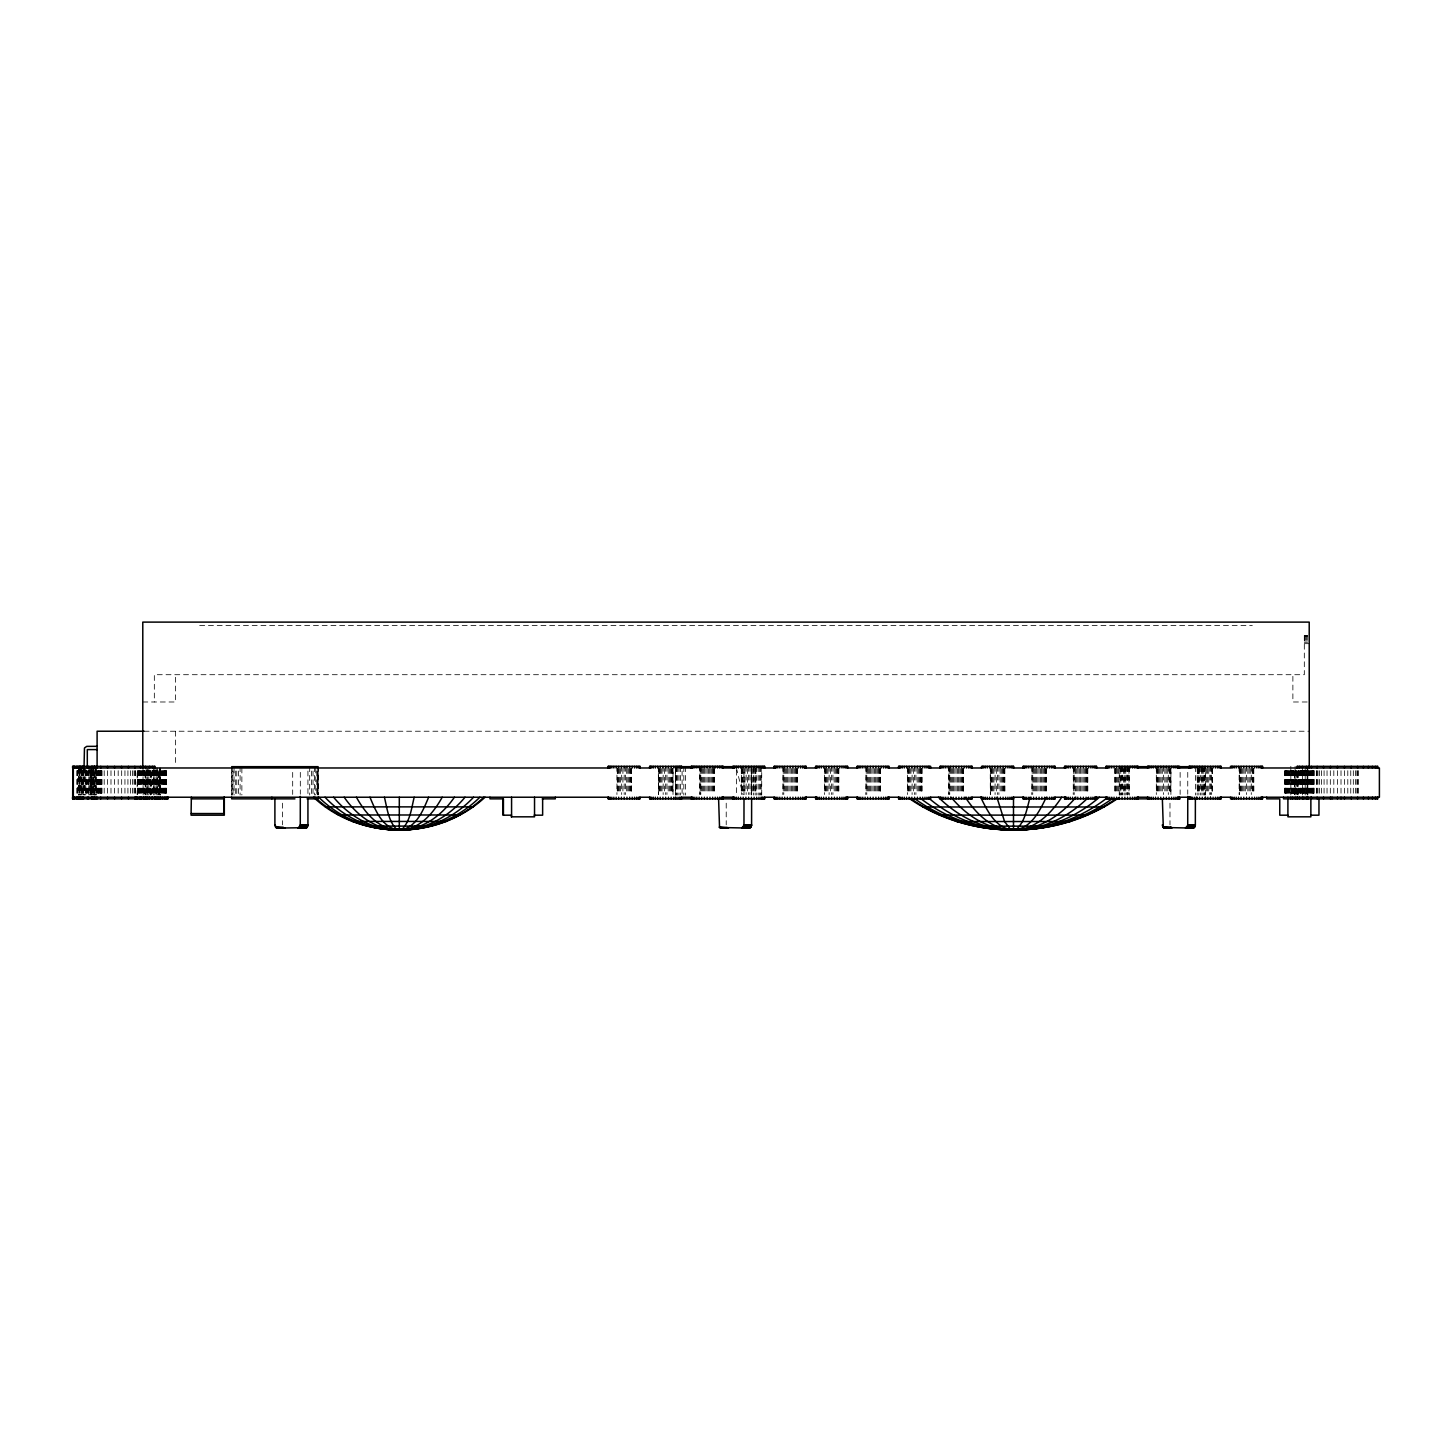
<?xml version="1.0" encoding="UTF-8"?>
<svg xmlns="http://www.w3.org/2000/svg" width="1452" height="1452" viewBox="0 0 1452 1452"><rect width="100%" height="100%" fill="white"/><g stroke="black" fill="none" stroke-linecap="round" stroke-linejoin="round"><path stroke-width="0.75" stroke-dasharray="5 3.75" d="M744.023 767.981L744.005 794.444L743.932 768.507M751.628 794.444L751.646 770.177M1303.842 770.758L1303.842 795.006L1303.932 766.347M231.667 794.97L231.703 772.482M675.398 794.97L675.543 766.674M1119.256 794.97L1119.274 766.674M318.133 767.981L317.988 794.97L318.133 767.981L317.988 794.97L317.988 771.03M761.719 794.97L761.719 766.674M1205.45 794.97L1205.432 766.674M199.686 625.376L1252.314 625.376M1304.313 635.631L1307.58 635.504M1304.313 635.994L1307.58 635.994M1304.313 636.593L1307.58 636.593M1304.313 637.41L1307.58 637.41M1304.313 638.426L1307.58 638.426M1304.313 639.588L1307.58 639.588M1304.313 640.877L1307.58 640.877M1304.313 642.256L1307.58 642.256M1304.313 643.672L1309.214 643.672M142.786 701.988L175.565 701.988L175.565 674.708M1307.181 701.988L1292.879 701.988L1292.879 674.708M144.111 731.227L1309.268 731.227M736.4 767.981L742.988 794.734M675.38 767.981L675.525 794.97M231.648 767.981L231.812 795.043M1358.164 770.685L1358.164 794.516M1357.856 770.685L1357.856 794.516M1356.912 770.685L1356.912 794.516M1355.388 770.685L1355.388 794.516M1353.318 770.685L1353.318 794.516M1350.759 770.685L1350.759 794.516M1347.801 770.685L1347.801 794.516M1344.516 770.685L1344.516 794.516M1341.013 770.685L1341.013 794.516M1337.419 770.685L1337.419 794.516M1333.825 770.685L1333.825 794.516M1330.322 770.685L1330.322 794.516M1327.037 770.685L1327.037 794.516M1324.079 770.685L1324.079 794.516M1321.52 770.685L1321.52 794.516M1319.451 770.685L1319.451 794.516M1317.926 770.685L1317.926 794.516M1316.982 770.685L1316.982 794.516M1316.674 770.685L1316.674 794.516M1314.223 770.685L1314.078 794.516M1313.733 770.685L1313.733 794.516M1313.497 770.685L1313.497 794.516M1313.225 770.685L1313.225 794.516M1312.898 770.685L1312.898 794.516M1312.517 770.685L1312.517 794.516M1312.118 770.685L1312.118 794.516M1311.664 770.685L1311.664 794.516M1311.156 770.685L1311.156 794.516M1310.63 770.685L1310.63 794.516M1310.067 770.685L1310.067 794.516M1309.468 770.685L1309.468 794.516M1308.833 770.685L1308.833 794.516M1308.288 770.685L1308.052 794.516M1307.816 766.347L1307.816 795.006M1307.472 770.685L1307.363 794.516M1307.163 766.347L1307.163 795.006M1306.746 770.685L1306.691 794.516M1305.874 770.685L1305.874 794.516M1305.185 766.347L1305.185 795.006M1304.912 770.685L1304.912 794.516M1304.313 635.504L1304.313 674.708L154.329 674.708L154.329 701.988M1304.459 770.685L1304.386 794.516M1303.66 770.685L1303.66 794.516M1303.261 770.685L1303.261 794.516M1302.843 770.685L1302.843 794.516M1302.535 766.347L1302.535 795.006M1302.027 770.685L1302.063 794.516M1301.446 770.685L1301.446 794.516M1301.192 770.685L1301.046 795.006M1300.811 770.685L1300.811 794.516M1300.357 770.685L1300.357 794.516M1300.157 770.685L1300.157 794.516M1299.522 770.685L1299.522 795.006M1298.887 770.685L1298.887 794.516M1298.687 770.685L1298.687 794.516M1298.233 770.685L1298.233 794.516M1297.997 795.006L1297.997 770.758L1297.852 794.516M1297.598 770.685L1297.598 794.516M1296.509 770.758L1296.509 795.006M1296.364 770.685L1296.2 794.516M1295.783 770.685L1295.783 794.516M1295.384 770.685L1295.202 795.006M1295.111 766.347L1295.111 795.006M1294.131 770.685L1294.131 794.516M1293.805 770.685L1293.859 795.006M1293.641 770.685L1293.641 794.516M1293.169 770.685L1293.169 794.516M1293.042 770.685L1293.042 794.516M1292.77 770.758L1292.752 795.006M1292.353 770.685L1292.353 794.516M1291.99 770.685L1291.881 795.006M1291.681 770.685L1291.572 794.516M1291.409 770.685L1291.409 794.516M1290.991 770.685L1291.227 795.006M1290.828 766.347L1290.846 795.006M1290.211 770.685L1290.211 794.516M1289.576 770.685L1289.576 794.516M1288.977 770.685L1288.977 794.516M1288.414 770.685L1288.414 794.516M1287.888 770.685L1287.888 794.516M1287.379 770.685L1287.379 794.516M1286.926 770.685L1286.926 794.516M1286.526 770.685L1286.526 794.516M1286.145 770.685L1286.145 794.516M1285.819 770.685L1285.819 794.516M1285.546 770.685L1285.546 794.516M1285.31 770.685L1285.31 794.516M1284.966 770.685L1284.966 794.516M1284.82 770.685L1284.82 794.516M1253.784 768.507L1253.893 794.516M1253.457 768.507L1253.457 794.516M1252.913 768.507L1252.913 794.516M1252.168 768.507L1252.168 794.516M1251.279 766.347L1251.279 794.516M1250.226 768.507L1250.226 794.516M1249.065 768.507L1249.065 794.516M1247.831 768.507L1247.831 794.516M1246.542 766.347L1246.542 794.516M1245.272 768.507L1245.272 794.516M1244.037 768.507L1244.037 794.516M1242.876 768.507L1242.876 794.516M1241.823 768.507L1241.823 794.516M1240.916 768.507L1240.916 794.516M1240.171 768.507L1240.171 794.516M1239.645 768.507L1239.645 794.516M1239.3 766.347L1239.3 794.516M1239.191 766.347L1239.191 794.516M1212.402 768.507L1212.402 794.516M1212.293 768.507L1212.293 794.516M1211.966 768.507L1211.966 794.516M1211.422 766.347L1211.422 794.516M1210.678 766.347L1210.678 794.516M1209.788 766.347L1209.788 794.516M1208.736 768.507L1208.736 794.516M1207.574 768.507L1207.574 794.516M1206.34 768.507L1206.34 794.516M1205.051 766.347L1205.051 794.516M1204.978 766.674L1204.978 795.043M1204.234 766.674L1204.234 795.043M1203.781 768.507L1203.781 794.516M1203.2 766.674L1203.2 795.043M1202.546 768.507L1202.546 794.516M1201.947 766.674L1201.947 795.043M1201.385 768.507L1201.385 794.516M1200.495 766.674L1200.495 795.043M1199.425 768.507L1199.425 794.516M1198.88 766.674L1198.88 795.043M1198.68 768.507L1198.68 794.516M1198.154 768.507L1198.154 794.516M1197.809 768.507L1197.809 794.516M1197.7 768.507L1197.7 794.516M1197.156 766.674L1197.156 795.043M1195.377 766.674L1195.377 795.043M1187.754 772.355L1187.754 794.226M1180.131 772.391L1180.131 794.444M1170.475 768.507L1170.475 794.516M1169.985 803.174L1169.985 824.827M1169.931 768.507L1169.931 794.516M1169.187 768.507L1169.187 794.516M1168.297 766.347L1168.297 794.516M1167.245 768.507L1167.245 794.516M1166.083 768.507L1166.083 794.516M1164.849 768.507L1164.849 794.516M1163.56 766.347L1163.56 794.516M1162.29 768.507L1162.29 794.516M1161.055 768.507L1161.055 794.516M1159.894 768.507L1159.894 794.516M1158.841 768.507L1158.841 794.516M1157.934 768.507L1157.934 794.516M1157.19 768.507L1157.19 794.516M1156.663 768.507L1156.663 794.516M1156.318 766.347L1156.318 794.516M1129.329 766.674L1129.329 795.043M1128.984 768.507L1128.984 794.516M1128.44 766.347L1128.44 794.516M1127.696 766.347L1127.696 794.516M1127.551 766.674L1127.551 795.043M1126.806 766.347L1126.806 794.516M1125.826 766.674L1125.826 795.043M1125.754 768.507L1125.754 794.516M1124.592 768.507L1124.592 794.516M1124.211 766.674L1124.211 795.043M1123.358 768.507L1123.358 794.516M1122.759 766.674L1122.759 795.043M1122.069 766.347L1122.069 794.516M1121.507 766.674L1121.507 795.043M1120.799 768.507L1120.799 794.516M1120.49 766.674L1120.49 795.043M1119.728 766.674L1119.728 795.043M1118.403 768.507L1118.403 794.516M1117.35 768.507L1117.35 794.516M1116.443 768.507L1116.443 794.516M1115.699 768.507L1115.699 794.516M1115.172 768.507L1115.172 794.516M1114.719 768.507L1114.827 794.516M1087.82 768.507L1087.82 794.516M1087.494 768.507L1087.494 794.516M1086.949 768.507L1086.949 794.516M1086.205 768.507L1086.205 794.516M1085.316 768.507L1085.316 794.516M1084.263 768.507L1084.263 794.516M1083.101 768.507L1083.101 794.516M1081.867 768.507L1081.867 794.516M1080.578 768.507L1080.578 794.516M1079.308 768.507L1079.308 794.516M1078.074 768.507L1078.074 794.516M1076.912 768.507L1076.912 794.516M1075.859 768.507L1075.859 794.516M1074.952 768.507L1074.952 794.516M1074.208 766.347L1074.208 794.516M1073.681 768.507L1073.681 794.516M1073.337 766.347L1073.228 794.516M1046.329 768.507L1046.329 794.516M1046.003 768.507L1046.003 794.516M1045.458 768.507L1045.458 794.516M1044.714 768.507L1044.714 794.516M1043.825 768.507L1043.825 794.516M1042.772 768.507L1042.772 794.516M1041.61 768.507L1041.61 794.516M1040.376 768.507L1040.376 794.516M1039.087 768.507L1039.087 794.516M1037.817 768.507L1037.817 794.516M1036.583 768.507L1036.583 794.516M1035.421 768.507L1035.421 794.516M1034.369 768.507L1034.369 794.516M1033.461 768.507L1033.461 794.516M1032.717 766.347L1032.717 794.516M1032.191 768.507L1032.191 794.516M1031.846 766.347L1031.737 794.516M1004.838 768.507L1004.947 794.516M1004.512 768.507L1004.512 794.516M1003.967 768.507L1003.967 794.516M1003.223 768.507L1003.223 794.516M1002.334 768.507L1002.334 794.516M1001.281 768.507L1001.281 794.516M1000.119 768.507L1000.119 794.516M998.885 766.347L998.885 794.516M997.597 766.347L997.597 794.516M996.326 768.507L996.326 794.516M995.092 766.347L995.092 794.516M993.93 768.507L993.93 794.516M992.878 768.507L992.878 794.516M991.97 768.507L991.97 794.516M991.226 768.507L991.226 794.516M990.7 768.507L990.7 794.516M990.355 766.347L990.355 794.516L990.246 768.507M963.456 768.507L963.456 794.516M963.348 768.507L963.348 794.516M963.021 768.507L963.021 794.516M962.476 768.507L962.476 794.516M961.732 768.507L961.732 794.516M960.843 768.507L960.843 794.516M959.79 768.507L959.79 794.516M958.629 768.507L958.629 794.516M957.394 768.507L957.394 794.516M956.106 768.507L956.106 794.516M954.835 768.507L954.835 794.516M953.601 768.507L953.601 794.516M952.439 768.507L952.439 794.516M951.387 768.507L951.387 794.516M950.479 768.507L950.479 794.516M949.735 766.347L949.735 794.516M949.209 768.507L949.209 794.516M948.864 766.347L948.864 794.516L948.755 768.507M921.966 768.507L921.966 794.516M921.857 768.507L921.857 794.516M921.53 768.507L921.53 794.516M920.985 768.507L920.985 794.516M920.241 768.507L920.241 794.516M919.352 768.507L919.352 794.516M918.299 768.507L918.299 794.516M917.138 768.507L917.138 794.516M915.903 766.347L915.903 794.516M914.615 766.347L914.615 794.516M913.344 768.507L913.344 794.516M912.11 766.347L912.11 794.516M910.948 768.507L910.948 794.516M909.896 768.507L909.896 794.516M908.988 768.507L908.988 794.516M908.244 768.507L908.244 794.516M907.718 768.507L907.718 794.516M907.373 766.347L907.373 794.516M880.475 768.507L880.475 794.516M880.366 768.507L880.366 794.516M880.039 768.507L880.039 794.516M879.495 768.507L879.495 794.516M878.75 768.507L878.75 794.516M877.861 768.507L877.861 794.516M876.808 768.507L876.808 794.516M875.647 768.507L875.647 794.516M874.413 768.507L874.413 794.516M873.124 768.507L873.124 794.516M871.853 768.507L871.853 794.516M870.619 768.507L870.619 794.516M869.458 768.507L869.458 794.516M868.405 768.507L868.405 794.516M867.497 768.507L867.497 794.516M866.753 766.347L866.753 794.516M866.227 768.507L866.227 794.516M865.882 766.347L865.773 794.516M838.875 768.507L838.875 794.516M838.548 768.507L838.548 794.516M838.004 768.507L838.004 794.516M837.26 768.507L837.26 794.516M836.37 768.507L836.37 794.516M835.317 768.507L835.317 794.516M834.156 768.507L834.156 794.516M832.922 766.347L832.922 794.516M831.633 766.347L831.633 794.516M830.362 768.507L830.362 794.516M829.128 766.347L829.128 794.516M827.967 768.507L827.967 794.516M826.914 768.507L826.914 794.516M826.007 768.507L826.007 794.516M825.262 768.507L825.262 794.516M824.736 768.507L824.736 794.516M824.391 766.347L824.391 794.516M797.384 768.507L797.493 794.516M797.057 768.507L797.057 794.516M796.513 768.507L796.513 794.516M795.769 768.507L795.769 794.516M794.879 768.507L794.879 794.516M793.827 768.507L793.827 794.516M792.665 768.507L792.665 794.516M791.431 768.507L791.431 794.516M790.142 768.507L790.142 794.516M788.872 768.507L788.872 794.516M787.637 768.507L787.637 794.516M786.476 768.507L786.476 794.516M785.423 768.507L785.423 794.516M784.516 768.507L784.516 794.516M783.771 766.347L783.771 794.516M783.245 768.507L783.245 794.516M782.9 766.347L782.791 794.516M761.247 766.674L761.247 795.043M760.503 766.674L760.503 795.043M759.487 766.674L759.487 795.043M758.216 766.674L758.216 795.043M756.764 766.674L756.764 795.043M755.893 768.507L755.893 794.516M755.566 768.507L755.566 794.516M755.149 766.674L755.149 795.043M754.278 768.507L754.278 794.516M753.425 766.674L753.425 795.043M753.388 768.507L753.388 794.516M752.336 768.507L752.336 794.516M751.664 766.674L751.664 795.043M751.174 768.507L751.174 794.516M749.94 766.347L749.94 794.516M748.651 766.347L748.651 794.516M747.381 768.507L747.381 794.516M746.147 766.347L746.147 794.516M744.985 768.507L744.985 794.516M743.025 768.507L743.025 794.516M742.281 768.507L742.281 794.516M741.754 768.507L741.754 794.516M741.409 766.347L741.409 794.516M741.3 768.507L741.3 794.516M736.4 770.177L736.4 794.444M726.218 803.174L726.218 824.827M714.402 768.507L714.402 794.516M714.075 768.507L714.075 794.516M713.531 768.507L713.531 794.516M712.787 768.507L712.787 794.516M711.897 768.507L711.897 794.516M710.845 768.507L710.845 794.516M709.683 768.507L709.683 794.516M708.449 768.507L708.449 794.516M707.16 768.507L707.16 794.516M705.89 768.507L705.89 794.516M704.656 768.507L704.656 794.516M703.494 768.507L703.494 794.516M702.441 768.507L702.441 794.516M701.534 768.507L701.534 794.516M700.79 766.347L700.79 794.516M700.263 768.507L700.263 794.516M699.918 766.347L699.918 794.516L699.81 768.507M685.598 766.674L685.598 795.043M683.819 766.674L683.819 795.043M682.095 771.03L682.095 795.043M680.498 766.674L680.498 795.043M679.028 766.674L679.028 795.043M677.775 766.674L677.775 795.043M676.759 766.674L676.759 795.043M675.997 766.674L675.997 795.043M672.585 768.507L672.585 794.516M672.04 768.507L672.04 794.516M671.296 768.507L671.296 794.516M670.407 768.507L670.407 794.516M669.354 768.507L669.354 794.516M668.192 768.507L668.192 794.516M666.958 766.347L666.958 794.516M665.669 766.347L665.669 794.516M664.399 768.507L664.399 794.516M663.165 766.347L663.165 794.516M662.003 768.507L662.003 794.516M660.95 768.507L660.95 794.516M660.043 768.507L660.043 794.516M659.299 768.507L659.299 794.516M658.772 768.507L658.772 794.516M658.428 766.347L658.428 794.516L658.319 768.507M631.529 768.507L631.529 794.516M631.42 768.507L631.42 794.516M631.094 768.507L631.094 794.516M630.549 768.507L630.549 794.516M629.805 768.507L629.805 794.516M628.916 768.507L628.916 794.516M627.863 768.507L627.863 794.516M626.701 768.507L626.701 794.516M625.467 766.347L625.467 794.516M624.178 766.347L624.178 794.516M622.908 768.507L622.908 794.516M621.674 766.347L621.674 794.516M620.512 768.507L620.512 794.516M619.46 768.507L619.46 794.516M618.552 768.507L618.552 794.516M617.808 768.507L617.808 794.516M617.282 768.507L617.282 794.516M616.937 766.347L616.937 794.516M317.516 771.03L317.516 795.043M316.772 771.03L316.772 795.043M315.756 767.981L315.756 795.043M314.485 766.674L314.485 795.043M313.033 771.03L313.033 795.043M311.418 771.03L311.418 795.043M309.693 766.674L309.693 795.043M307.933 771.03L307.933 795.043M300.31 772.355L300.31 794.226M292.687 772.391L292.687 794.444M282.523 803.174L282.523 824.827M241.867 767.981L241.867 795.043M240.088 766.674L240.088 795.043M238.382 771.03L238.382 795.043M236.767 771.03L236.767 795.043M235.297 771.03L235.297 795.043M234.044 767.981L234.044 795.043M233.028 771.03L233.028 795.043M232.266 766.674L232.266 795.043M175.456 731.227L175.456 765.821M166.472 770.685L166.526 794.516M166.236 770.685L166.236 794.516M165.8 770.685L165.8 794.516M165.528 770.685L165.528 794.516M165.201 770.685L165.201 794.516M164.82 770.685L164.82 794.516M164.421 770.685L164.421 794.516M163.967 770.685L163.967 794.516M163.459 770.685L163.459 794.516M162.933 770.685L162.933 794.516M162.37 770.685L162.37 794.516M161.771 770.685L161.771 794.516M161.136 770.685L161.136 794.516M160.646 770.685L160.646 794.97M160.519 767.981L160.519 794.97M160.119 767.981L160.119 794.97M159.666 770.685L159.774 794.516M159.466 767.981L159.466 794.97M158.577 772.482L158.595 794.97M158.177 770.685L158.304 794.516M157.851 770.958L157.959 794.571M157.488 767.981L157.488 794.97M157.215 770.685L157.215 794.516L157.125 770.958M156.762 770.685L156.689 794.516M156.526 770.958L156.526 794.571M156.235 767.981L156.235 794.97M155.963 770.685L155.763 794.571M155.564 770.685L155.564 794.516M155.146 770.685L155.146 794.516M154.838 767.981L154.838 794.97M154.366 770.685L154.366 794.516M153.912 770.958L153.912 794.571L153.749 770.685M153.349 767.981L153.349 794.97M153.113 770.685L153.113 794.516M152.66 770.685L152.896 794.571M152.46 770.685L152.46 794.516M151.825 770.685L151.825 794.97M150.536 770.685L150.754 794.571M150.3 772.482L150.3 794.97M150.155 770.685L150.155 794.516M149.901 770.685L149.737 794.571M149.284 770.685L149.32 794.516M148.812 767.981L148.812 794.97M148.503 770.685L148.667 794.516M148.086 770.685L147.886 794.571M147.687 770.685L147.687 794.516M147.414 767.981L147.414 794.97M146.961 770.685L147.124 794.571M146.888 770.685L146.888 794.516M146.434 770.685L146.525 794.571M146.162 767.981L146.162 794.97M145.944 770.685L145.69 794.571M145.073 772.482L145.073 794.97M144.655 770.685L144.601 794.516M144.292 770.685L144.184 794.97M143.984 770.685L143.984 794.516M143.712 770.685L143.875 794.516M143.476 770.685L143.53 794.97M143.004 767.981L143.131 794.97M142.514 770.685L142.514 794.516M141.879 770.685L141.879 794.516M141.28 770.685L141.28 794.516M140.717 770.685L140.717 794.516M140.191 770.685L140.191 794.516M139.682 770.685L139.682 794.516M139.229 770.685L139.229 794.516M138.829 770.685L138.829 794.516M138.448 770.685L138.448 794.516M137.849 770.685L137.849 794.516M137.613 770.685L137.613 794.516M137.414 794.516L137.268 770.685L137.123 794.516M135.326 770.685L135.326 794.516M135.018 770.685L135.018 794.516M134.074 770.685L134.074 794.516M132.549 770.685L132.549 794.516M130.48 770.685L130.48 794.516M127.921 770.685L127.921 794.516M124.945 770.685L124.945 794.516M121.678 770.685L121.678 794.516M118.175 770.685L118.175 794.516M114.581 770.685L114.581 794.516M110.987 770.685L110.987 794.516M107.484 770.685L107.484 794.516M104.199 770.685L104.199 794.516M101.949 770.685L101.949 794.516M101.713 770.685L101.713 794.516M101.513 770.685L101.277 794.516M101.005 770.685L101.005 794.516M100.678 770.685L100.678 794.516M100.297 770.685L100.297 794.516M99.898 770.685L99.898 794.516M99.444 770.685L99.444 794.516M98.936 770.685L98.936 794.516M98.682 770.685L98.682 794.516M98.409 770.685L98.409 794.516M97.847 770.685L97.847 794.516M97.248 770.685L97.248 794.516M96.921 770.685L96.921 794.516M96.612 770.685L96.612 794.516M96.122 767.981L96.122 794.97M95.995 767.981L95.977 794.97M95.596 767.981L95.596 794.97M95.415 770.685L95.251 794.516M94.943 767.981L94.943 794.97M94.017 770.685L94.053 794.97M93.672 767.981L93.672 794.97M93.654 770.685L93.491 794.516M93.055 770.685L93.182 794.516M92.964 767.981L92.964 794.97M92.692 770.685L92.692 794.516M92.238 770.685L92.238 794.516M92.02 767.981L92.111 794.97M91.712 767.981L91.621 794.97M91.276 770.685L91.44 794.516M90.968 794.97L90.968 770.685L90.913 794.516M90.46 770.685L90.351 794.516M90.314 767.981L90.314 794.97M89.824 767.981L89.824 794.97M89.371 770.685L89.225 794.516M88.826 767.981L88.826 794.97M88.59 770.685L88.572 794.97M88.354 770.685L88.354 794.516M88.136 770.685L87.937 794.516M87.302 770.685L87.302 794.97M86.666 770.685L86.666 794.516M86.249 770.685L86.249 794.516M86.067 770.685L86.031 794.97M85.777 767.981L85.777 794.97M85.378 770.685L85.378 794.516M84.779 767.981L84.779 794.97M84.289 767.981L84.289 794.97M83.98 770.685L83.69 794.516M83.635 767.981L83.635 794.97M83.163 770.685L83.327 794.516M82.891 767.981L82.891 794.97M82.582 770.685L82.582 794.97M82.365 770.685L82.365 794.516M81.911 770.685L81.911 794.516M81.639 767.981L81.748 794.97M81.421 770.685L81.548 794.516M81.112 770.685L81.112 794.516M80.931 767.981L80.931 794.97M80.386 767.981L80.55 794.97M80.06 767.981L80.06 794.97M79.769 770.685L79.951 794.97M79.66 767.981L79.66 794.97M79.352 770.685L79.188 794.516M79.007 767.981L79.007 794.97M78.608 767.981L78.626 794.97M78.481 767.981L78.481 794.97M77.991 770.685L77.991 794.516M77.682 770.685L77.682 794.516L77.355 770.685M76.756 770.685L76.756 794.516M1306.31 770.758L1306.292 795.006L1306.274 770.758M1297.017 794.516L1297.017 770.685L1296.981 794.516M1294.658 794.516L1294.658 770.685L1294.585 794.516M1170.911 794.516L1170.911 768.507L1170.802 794.516M673.02 794.516L673.02 768.507L672.911 794.516M159.048 794.516L159.048 770.685L158.994 794.516M151.189 794.516L151.189 770.685L150.99 794.516M145.472 794.516L145.472 770.685L145.345 794.516M94.652 794.97L94.652 770.685L94.543 794.97"/><path stroke-width="1.5" d="M80.513 798.854L80.532 797.221M82.982 798.854L82.982 797.221M91.621 767.981L91.621 766.347M94.071 767.981L94.09 766.347M145.037 798.854L145.055 797.221M147.505 798.854L147.505 797.221M1292.734 798.854L1292.752 797.221M1295.202 798.854L1295.202 797.221M78.626 798.854L78.626 797.221M81.748 798.854L81.748 797.221M82.492 798.854L82.492 797.221M92.111 767.981L92.111 766.347M92.855 767.981L92.855 766.347M95.977 767.981L95.977 766.347M143.149 798.854L143.149 797.221M1290.846 798.854L1290.846 797.221M297.987 828.094L300.274 825.389L300.31 796.404M274.9 798.854L274.9 825.117L277.205 828.094L306.771 827.658L307.933 824.827L307.933 798.854M741.682 828.094L743.968 825.389L744.005 798.854M718.595 798.854L719.539 827.477L749.305 828.094L751.591 825.389L751.628 798.854M1185.449 828.094L1187.718 825.389L1187.754 796.404M1162.362 798.854L1163.306 827.477L1193.072 828.094L1195.341 825.389L1195.377 798.854M414.183 797.221C411.515 808.038 410.353 820.489 402.385 828.947L399.736 829.891M1030.103 797.221C1027 808.111 1025.384 820.797 1016.817 828.947L1013.95 829.891M428.63 797.221C423.167 810.27 416.252 827.967 400.171 829.891M1046.311 797.221C1039.777 810.724 1031.247 828.312 1014.385 829.891M442.188 797.221C433.603 812.902 419.864 829.31 400.57 829.891M1061.702 797.221C1051.139 813.392 1035.367 829.455 1014.803 829.891M454.422 797.221C442.261 814.862 423.185 829.709 400.933 829.891M465.003 797.221C449.394 816.187 426.235 829.818 401.242 829.891M1075.914 797.221C1060.868 815.244 1039.378 829.764 1015.184 829.891M473.57 797.221C455.057 817.04 428.812 829.818 401.496 829.891C430.645 829.836 459.159 817.603 479.886 797.221M483.752 797.221C438.232 841.125 359.243 840.49 313.541 797.221M401.823 829.891C432.406 829.782 462.571 817.93 485.059 797.221M1099.4 797.221C1076.331 817.222 1046.547 829.8 1015.819 829.891M1106.37 798.437C1080.687 818.329 1048.58 829.727 1016.055 829.891M1112.631 798.437C1084.771 818.619 1050.613 829.709 1016.218 829.891M1116.661 798.31C1056.221 840.817 969.609 840.272 909.043 798.31M1016.364 829.891C1052.373 829.691 1088.256 818.746 1117.949 798.31M1015.529 829.891C1043.171 829.818 1069.253 816.46 1088.583 797.221L1088.619 798.854M144.111 731.227L97.102 731.227L97.102 767.981M97.102 746.328L86.739 746.382L84.47 747.962L84.034 767.509M97.102 749.595L87.302 749.595L87.302 767.981M691.098 766.347L723.223 766.347L723.223 767.981M1119.183 766.674L1205.523 766.674L1205.523 767.981M609.858 767.981L72.6 767.981L72.6 766.347L155.019 766.347L155.019 767.981M692.205 767.981L681.732 767.981L681.732 766.347L649.607 766.347L649.607 767.981M734.04 767.981L722.261 767.981L722.261 766.347M764.061 767.981L775.368 767.981M804.771 767.981L816.55 767.981L816.55 766.347M899.768 767.981L888.225 767.981L888.225 766.347M929.189 767.981L940.497 767.981L940.297 766.347M1024.186 767.981L1012.697 767.981L1012.697 766.347M1064.897 767.981L1054.914 767.981L1054.914 766.347M1107.876 767.981L1095.679 767.981L1095.679 766.347M1177.772 767.981L1190.985 767.981M1261.879 767.981L1379.4 767.981L1379.4 797.221L1261.425 797.221M692.205 797.221L681.732 797.221L681.732 798.854M721.953 797.221L734.04 797.221M816.75 797.221L805.243 797.221L805.243 798.854M846.244 797.221L857.587 797.221M1065.75 797.221L1054.914 797.221L1054.914 798.854M1095.062 797.221L1108.094 797.221L1108.166 798.854M1177.772 797.221L1190.985 797.221M1230.479 797.221L1220.152 797.221L1220.152 798.854M609.096 798.854L609.096 797.221L72.6 797.221L72.6 798.854L167.996 798.854L167.996 797.221M191.355 798.854L224.025 798.854M294.938 798.854L231.648 798.854L231.648 797.221M307.044 798.854L318.133 798.854L318.133 797.221M542.231 798.854L555.299 798.854L555.299 797.221M889.187 798.854L857.061 798.854L857.061 797.221M930.678 798.854L898.552 798.854L898.552 797.221M1180.131 798.854L1106.007 798.854L1106.007 797.221M325.339 806.876L473.261 806.876M922.837 806.985L1104.155 806.985M191.355 813.556L224.025 813.556L224.025 797.221M338.243 814.989L460.357 814.989M511.576 815.189L503.027 815.189L503.027 798.854M534.136 815.189L542.631 815.189L542.631 798.854M939.281 815.116L1087.711 815.116M1287.906 815.189L1279.756 815.189L1279.756 798.854L1266.688 798.854L1266.688 797.221M1310.866 815.189L1318.961 815.189L1318.961 798.854M511.177 816.823L534.536 816.823L534.536 797.221M352.056 821.433L446.544 821.433M956.451 821.523L1070.541 821.523M300.31 824.827L307.933 824.827M744.005 824.827L751.628 824.827M1187.754 824.827L1195.377 824.827M300.274 825.389L307.897 825.389M743.968 825.389L751.591 825.389M1187.718 825.389L1195.341 825.389M300.165 825.952L307.788 825.952M366.576 826.097L432.024 826.097M743.86 825.952L751.483 825.952M974.201 826.152L1052.791 826.152M1187.627 825.952L1195.25 825.952M300.001 826.46L307.624 826.46M743.696 826.46L751.319 826.46M1187.446 826.46L1195.069 826.46M299.765 826.932L307.388 826.932M719.266 827.132L728.523 828.094M743.46 826.932L751.083 826.932M1162.362 824.827C1161.364 828.783 1175.775 828.729 1170.512 826.932M1187.228 826.932L1194.851 826.932M275.717 827.331L284.828 828.094M299.475 827.331L307.098 827.331M743.17 827.331L750.793 827.331M1170.802 827.331L1162.889 826.932M1186.937 827.331L1194.56 827.331M276.043 827.658L283.666 827.658M299.148 827.658L306.771 827.658M719.539 827.477L727.47 827.731M742.843 827.658L750.466 827.658M1171.238 827.731L1163.306 827.477L1164.667 828.094M1186.611 827.658L1194.234 827.658M276.406 827.894L284.429 828.039M298.386 828.039L306.408 827.894M720.192 827.93L727.162 827.477M742.099 828.039L750.103 827.894M1163.869 827.894L1171.891 828.039M1185.848 828.039L1193.871 827.894M381.549 828.947L417.051 828.947M992.315 828.947L1034.677 828.947M1010.773 829.891C976.379 829.709 942.221 818.619 914.361 798.437M1010.937 829.891C978.412 829.727 946.305 818.329 920.622 798.437M1011.173 829.891C981.153 829.745 951.877 817.857 929.171 798.437M396.813 829.891C366.612 829.782 336.882 817.839 314.848 797.221M1011.463 829.891C983.821 829.818 957.739 816.46 938.409 797.221M397.358 829.891C372.365 829.818 349.206 816.187 333.597 797.221M1011.808 829.891C987.614 829.764 966.124 815.244 951.078 797.221M397.666 829.891C375.415 829.709 356.339 814.862 344.178 797.221M1012.189 829.891C991.625 829.455 975.853 813.392 965.29 797.221M398.029 829.891C378.736 829.31 364.996 812.902 356.412 797.221M992.587 828.947C963.184 825.68 934.634 815.225 910.331 798.31M1012.607 829.891C995.745 828.312 987.215 810.724 980.681 797.221M398.429 829.891C382.348 827.967 375.433 810.27 369.97 797.221M1013.042 829.891L1010.175 828.947L1004.566 821.523L996.889 797.221M398.864 829.891L396.214 828.947C388.247 820.489 387.085 808.038 384.417 797.221M318.714 797.221C339.405 817.567 367.828 829.8 396.922 829.891C369.661 829.764 343.507 816.986 325.03 797.221M283.34 827.331L275.426 826.932L274.9 824.827M1241.043 797.221L1241.061 798.854M92.855 797.221L92.855 798.854M92.111 797.221L92.111 798.854M82.492 766.347L82.492 767.981M81.748 766.347L81.748 767.981M1308.198 797.221L1308.198 798.854M1303.842 797.221L1303.842 798.854M160.5 797.221L160.5 798.854M158.595 797.221L158.613 798.854M156.144 797.221L156.144 798.854M95.977 797.221L95.977 798.854M94.071 797.221L94.09 798.854M91.621 797.221L91.621 798.854M82.982 766.347L82.982 767.981M80.513 766.347L80.532 767.981M78.626 766.347L78.626 767.981M1377.857 767.981L1377.857 766.347L1296.999 766.347L1296.999 767.981M1377.857 797.221L1377.857 798.854L1283.514 798.854L1283.514 797.221M1377.24 766.347L1377.24 767.981M1377.24 797.221L1377.24 798.854M1375.407 766.347L1375.407 767.981M1375.407 797.221L1375.407 798.854M1372.43 766.347L1372.43 767.981M1372.43 797.221L1372.43 798.854M1368.383 766.347L1368.383 767.981M1368.383 797.221L1368.383 798.854M1363.41 766.347L1363.41 767.981M1363.41 797.221L1363.41 798.854M1357.638 766.347L1357.638 767.981M1357.638 797.221L1357.638 798.854M1351.249 766.347L1351.249 767.981M1351.249 797.221L1351.249 798.854M1344.443 766.347L1344.443 767.981M1344.443 797.221L1344.443 798.854M1341.013 797.221L1341.013 798.854M1337.419 766.347L1337.419 767.981M1337.419 797.221L1337.419 798.854M1332.028 797.221L1332.028 798.854M1330.395 766.347L1330.395 767.981M1330.395 797.221L1330.395 798.854M1323.589 766.347L1323.589 767.981M1323.589 797.221L1323.589 798.854M1317.2 766.347L1317.2 767.981M1317.164 797.221L1317.2 798.854M1311.428 766.347L1311.428 767.981M1311.428 797.221L1311.428 798.854M1310.866 797.221L1310.866 816.823L1287.906 816.823L1287.906 797.221M1309.268 767.981L1309.214 622.109L142.786 622.109L142.786 767.981M1307.363 797.221L1307.363 798.854M1306.455 766.347L1306.455 767.981M1302.408 766.347L1302.408 767.981M1302.408 797.221L1302.408 798.854M1299.431 766.347L1299.431 767.981M1297.598 766.347L1297.598 767.981M1297.598 797.221L1297.598 798.854M1296.999 797.221L1296.999 798.854M1262.605 767.981L1262.605 766.347L1230.479 766.347L1230.479 767.981L1220.152 767.981L1220.152 766.347M1262.605 797.221L1262.605 798.854L1230.479 798.854L1230.733 797.221M1262.369 766.347L1262.369 767.981M1262.369 797.221L1262.369 798.854M1261.643 766.347L1261.643 767.981M1261.643 797.221L1261.643 798.854M1260.445 766.347L1260.445 767.981M1260.445 797.221L1260.445 798.854M1258.848 766.347L1258.848 767.981M1258.848 797.221L1258.848 798.854M1256.869 766.347L1256.869 767.981M1256.869 797.221L1256.869 798.854M1254.582 766.347L1254.582 767.981M1254.582 797.221L1254.582 798.854M1252.041 766.347L1252.041 767.981M1252.041 797.221L1252.041 798.854M1249.337 766.347L1249.337 767.981M1249.337 797.221L1249.337 798.854M1246.542 766.347L1246.542 767.981M1246.542 797.221L1246.542 798.854M1243.765 766.347L1243.765 767.981M1243.765 797.221L1243.765 798.854M1241.061 766.347L1241.061 767.981M1238.52 766.347L1238.52 767.981M1238.52 797.221L1238.52 798.854M1236.215 766.347L1236.215 767.981M1236.215 797.221L1236.215 798.854M1234.236 766.347L1234.236 767.981M1234.236 797.221L1234.236 798.854M1232.639 766.347L1232.639 767.981M1232.639 797.221L1232.639 798.854M1231.459 766.347L1231.459 767.981M1231.459 797.221L1231.459 798.854M1221.114 767.981L1221.114 766.347L1188.988 766.347L1188.988 767.981M1221.114 797.221L1221.114 798.854L1188.988 798.854L1188.988 797.221M1220.878 766.347L1220.878 767.981M1220.878 797.221L1220.878 798.854M1218.954 766.347L1218.954 767.981M1218.954 797.221L1218.954 798.854M1217.357 766.347L1217.357 767.981M1217.357 797.221L1217.357 798.854M1215.378 766.347L1215.378 767.981M1215.397 797.221L1215.378 798.854M1213.092 766.347L1213.092 767.981M1213.092 797.221L1213.092 798.854M1210.551 766.347L1210.551 767.981M1207.846 766.347L1207.846 767.981M1207.846 797.221L1207.846 798.854M1205.596 797.221L1205.596 798.854M1205.051 766.347L1205.051 767.981M1205.051 797.221L1205.051 798.854M1202.274 766.347L1202.274 767.981M1202.274 797.221L1202.274 798.854M1199.57 766.347L1199.57 767.981M1199.57 797.221L1199.57 798.854M1197.029 766.347L1197.029 767.981M1197.029 797.221L1197.029 798.854M1196.611 797.221L1196.611 798.854M1194.724 766.347L1194.724 767.981M1194.724 797.221L1194.724 798.854M1192.745 766.347L1192.745 767.981M1192.745 797.221L1192.745 798.854M1191.148 766.347L1191.148 767.981M1191.148 797.221L1191.148 798.854M1189.968 766.347L1189.968 767.981M1189.968 797.221L1189.968 798.854M1189.242 766.347L1189.242 767.981M1189.242 797.221L1189.242 798.854M1179.623 767.981L1179.623 766.347L1147.497 766.347L1147.497 767.981M1179.623 797.221L1179.387 798.854M1178.661 766.347L1178.661 767.981M1178.661 797.221L1178.661 798.854M1177.463 766.347L1177.463 767.981M1177.463 797.221L1177.463 798.854M1175.866 766.347L1175.866 767.981M1175.866 797.221L1175.866 798.854M1173.888 766.347L1173.888 767.981M1173.888 797.221L1173.888 798.854M1171.601 766.347L1171.601 767.981M1171.601 797.221L1171.601 798.854M1169.06 766.347L1169.06 767.981M1169.06 797.221L1169.06 798.854M1166.355 766.347L1166.355 767.981M1166.355 797.221L1166.355 798.854M1163.56 766.347L1163.56 767.981M1163.56 797.221L1163.56 798.854M1160.783 766.347L1160.783 767.981M1160.783 797.221L1160.783 798.854M1158.079 766.347L1158.079 767.981M1158.079 797.221L1158.079 798.854M1155.538 766.347L1155.538 767.981M1155.538 797.221L1155.538 798.854M1153.233 766.347L1153.233 767.981M1153.233 797.221L1153.233 798.854M1151.254 766.347L1151.254 767.981M1151.254 797.221L1151.254 798.854M1149.657 766.347L1149.657 767.981M1149.657 797.221L1149.657 798.854M1148.478 766.347L1148.478 767.981M1148.478 798.854L1148.478 797.221L1137.188 797.221L1137.17 798.854M1147.752 766.347L1147.752 767.981L1137.896 767.981L1137.896 766.347M1147.752 797.221L1147.752 798.854M1147.497 797.221L1147.497 798.854M1138.132 767.981L1138.132 766.347L1106.007 766.347L1106.007 767.981M1138.132 797.221L1138.132 798.854M1137.896 797.221L1137.896 798.854M1137.17 766.347L1137.17 767.981M1135.972 766.347L1135.972 767.981M1135.972 797.221L1135.972 798.854M1134.375 766.347L1134.375 767.981M1134.375 797.221L1134.375 798.854M1132.397 766.347L1132.397 767.981M1132.397 797.221L1132.397 798.854M1130.11 766.347L1130.11 767.981M1130.11 797.221L1130.11 798.854M1127.569 766.347L1127.569 767.981M1127.569 797.221L1127.569 798.854M1124.864 766.347L1124.864 767.981M1124.864 797.221L1124.864 798.854M1122.069 766.347L1122.069 767.981M1122.069 797.221L1122.069 798.854M1119.292 766.347L1119.183 767.981M1116.588 766.347L1116.588 767.981M1116.588 797.221L1116.588 798.854M1114.047 766.347L1114.047 767.981M1114.047 797.221L1114.047 798.854M1111.742 766.347L1111.742 767.981M1111.742 797.221L1111.742 798.854M1109.764 766.347L1109.764 767.981M1109.764 797.221L1109.764 798.854M1108.166 766.347L1108.166 767.981M1106.987 766.347L1106.987 767.981M1106.987 797.221L1106.987 798.854M1106.261 766.347L1106.261 767.981M1106.261 797.221L1106.261 798.854M1096.641 767.981L1096.641 766.347L1064.516 766.347L1064.516 767.981M1096.641 797.221L1096.641 798.854L1064.516 798.854L1064.516 797.221M1096.405 766.347L1096.405 767.981M1096.405 797.221L1096.405 798.854M1095.679 797.221L1095.679 798.854M1094.481 766.347L1094.481 767.981M1094.481 797.221L1094.481 798.854M1092.884 766.347L1092.884 767.981M1092.884 797.221L1092.884 798.854M1090.906 766.347L1090.906 767.981M1090.906 797.221L1090.906 798.854M1088.619 766.347L1088.619 767.981M1086.078 766.347L1086.078 767.981M1086.078 797.221L1086.078 798.854M1083.373 766.347L1083.373 767.981M1083.373 797.221L1083.373 798.854M1080.578 766.347L1080.578 767.981M1080.578 797.221L1080.578 798.854M1077.801 766.347L1077.801 767.981M1077.801 797.221L1077.801 798.854M1075.097 766.347L1075.097 767.981M1075.097 797.221L1075.097 798.854M1072.556 766.347L1072.556 767.981M1072.556 797.221L1072.556 798.854M1070.251 766.347L1070.251 767.981M1070.251 797.221L1070.251 798.854M1068.273 766.347L1068.273 767.981M1068.273 797.221L1068.273 798.854M1066.676 766.347L1066.676 767.981M1066.676 797.221L1066.676 798.854M1065.496 766.347L1065.496 767.981M1065.496 797.221L1065.496 798.854M1064.77 766.347L1064.77 767.981M1064.77 797.221L1064.77 798.854M1055.15 767.981L1055.15 766.347L1023.025 766.347L1023.025 767.981M1055.15 797.221L1055.15 798.854L1023.025 798.854L1023.025 797.221M1054.188 766.347L1054.188 767.981M1054.188 797.221L1054.188 798.854M1052.99 766.347L1052.99 767.981M1052.99 797.221L1052.99 798.854M1051.393 766.347L1051.393 767.981M1051.393 797.221L1051.393 798.854M1049.415 766.347L1049.415 767.981M1049.415 797.221L1049.415 798.854M1047.128 766.347L1047.128 767.981M1047.128 797.221L1047.128 798.854M1044.587 766.347L1044.587 767.981M1044.587 797.221L1044.587 798.854M1041.883 766.347L1041.883 767.981M1041.883 797.221L1041.883 798.854M1039.087 766.347L1039.087 767.981M1039.087 797.221L1039.087 798.854M1036.311 766.347L1036.311 767.981M1036.311 797.221L1036.311 798.854M1033.606 766.347L1033.606 767.981M1033.606 797.221L1033.606 798.854M1031.065 766.347L1031.065 767.981M1031.065 797.221L1031.065 798.854M1028.76 766.347L1028.76 767.981M1028.76 797.221L1028.76 798.854M1026.782 766.347L1026.782 767.981M1026.782 797.221L1026.782 798.854M1025.185 766.347L1025.185 767.981M1025.185 797.221L1025.185 798.854M1024.005 766.347L1024.005 767.981M1024.005 798.854L1024.005 797.221L1012.697 797.221L1012.697 798.854M1023.279 766.347L1023.279 767.981M1023.279 797.221L1023.279 798.854M1013.659 767.981L1013.659 766.347L981.534 766.347L981.534 767.981M1013.659 797.221L1013.659 798.854L981.534 798.854L981.534 797.221M1013.423 766.347L1013.423 767.981M1013.496 797.221L1013.496 829.891M1011.499 766.347L1011.499 767.981M1011.499 797.221L1011.499 798.854M1009.902 766.347L1009.902 767.981M1009.902 797.221L1009.902 798.854M1007.924 766.347L1007.924 767.981M1007.924 797.221L1007.924 798.854M1005.637 766.347L1005.637 767.981M1005.637 797.221L1005.637 798.854M1003.096 766.347L1003.096 767.981M1003.096 797.221L1003.096 798.854M1000.392 766.347L1000.392 767.981M1000.392 797.221L1000.392 798.854M997.597 766.347L997.597 767.981M997.597 797.221L997.597 798.854M994.82 766.347L994.82 767.981M994.82 797.221L994.82 798.854M992.115 766.347L992.115 767.981M992.115 797.221L992.115 798.854M989.574 766.347L989.574 767.981M989.574 797.221L989.574 798.854M987.269 766.347L987.269 767.981M987.269 797.221L987.269 798.854M985.291 766.347L985.291 767.981M985.291 797.221L985.291 798.854M983.694 766.347L983.694 767.981M983.694 797.221L983.694 798.854M982.514 766.347L982.514 767.981L972.15 767.981L972.168 766.347L940.043 766.347L940.043 767.981M982.514 798.854L982.514 797.221L971.896 797.221L971.933 798.854M972.168 797.221L972.168 798.854L940.043 798.854L940.043 797.221L929.716 797.221L929.716 798.854M971.933 766.347L971.933 767.981M971.207 766.347L971.207 767.981M971.207 797.221L971.207 798.854M970.009 766.347L970.009 767.981M970.009 797.221L970.009 798.854M968.411 766.347L968.411 767.981M968.411 797.221L968.411 798.854M966.433 766.347L966.433 767.981M966.433 797.221L966.433 798.854M964.146 766.347L964.146 767.981M964.146 797.221L964.146 798.854M961.605 766.347L961.605 767.981M961.605 797.221L961.605 798.854M958.901 766.347L958.901 767.981M958.901 797.221L958.901 798.854M956.106 766.347L956.106 767.981M956.106 797.221L956.106 798.854M953.329 766.347L953.329 767.981M953.329 797.221L953.329 798.854M950.624 766.347L950.624 767.981M950.624 797.221L950.624 798.854M948.083 766.347L948.083 767.981M948.083 797.221L948.083 798.854M945.778 766.347L945.778 767.981M945.778 797.221L945.778 798.854M943.8 766.347L943.8 767.981M943.8 797.221L943.8 798.854M942.203 766.347L942.203 767.981M942.203 797.221L942.203 798.854M941.023 766.347L941.023 767.981M941.023 797.221L941.023 798.854M940.297 797.221L940.297 798.854M930.678 767.981L930.678 766.347L898.552 766.347L898.552 767.981M930.678 797.221L930.442 798.854M929.716 766.347L929.716 767.981M928.518 766.347L928.518 767.981M928.518 797.221L928.518 798.854M926.92 766.347L926.92 767.981M926.92 797.221L926.92 798.854M924.942 766.347L924.942 767.981M924.942 797.221L924.942 798.854M922.655 766.347L922.655 767.981M922.655 797.221L922.655 798.854M920.114 766.347L920.114 767.981M920.114 797.221L920.114 798.854M917.41 766.347L917.41 767.981M917.41 797.221L917.41 798.854M914.615 766.347L914.615 767.981M914.615 797.221L914.615 798.854M911.838 766.347L911.838 767.981M911.838 797.221L911.838 798.854M909.133 766.347L909.133 767.981M909.133 797.221L909.133 798.854M906.592 766.347L906.592 767.981M906.592 797.221L906.592 798.854M904.287 766.347L904.287 767.981M904.287 797.221L904.287 798.854M902.309 766.347L902.309 767.981M902.309 797.221L902.309 798.854M900.712 766.347L900.712 767.981M900.712 797.221L900.712 798.854M899.532 766.347L899.532 767.981M899.532 798.854L899.532 797.221L887.081 797.221L887.027 798.854M898.806 766.347L898.806 767.981M898.806 797.221L898.806 798.854M889.187 767.981L889.187 766.347L857.061 766.347L857.061 767.981M889.187 797.221L888.951 798.854M888.225 797.221L888.225 798.854M887.027 766.347L887.027 767.981M885.43 766.347L885.43 767.981M885.43 797.221L885.43 798.854M883.451 766.347L883.451 767.981M883.451 797.221L883.451 798.854M881.164 766.347L881.164 767.981M881.164 797.221L881.164 798.854M878.623 766.347L878.623 767.981M878.623 797.221L878.623 798.854M875.919 766.347L875.919 767.981M875.919 797.221L875.919 798.854M873.124 766.347L873.124 767.981M873.124 797.221L873.124 798.854M870.347 766.347L870.347 767.981M870.347 797.221L870.347 798.854M867.643 766.347L867.643 767.981M867.643 797.221L867.643 798.854M865.102 766.347L865.102 767.981M865.102 797.221L865.102 798.854M862.797 766.347L862.797 767.981M862.797 797.221L862.797 798.854M860.818 766.347L860.818 767.981M860.818 797.221L860.818 798.854M859.221 766.347L859.221 767.981M859.221 797.221L859.221 798.854M858.041 766.347L858.041 767.981M858.041 797.221L858.041 798.854M857.315 766.347L857.315 767.981L847.46 767.981L847.46 766.347M857.315 797.221L857.315 798.854M847.696 767.981L847.696 766.347L815.57 766.347L815.57 767.981M847.696 797.221L847.696 798.854L815.57 798.854L815.57 797.221M847.46 797.221L847.46 798.854M846.734 766.347L846.734 767.981M846.734 797.221L846.734 798.854M845.536 766.347L845.536 767.981M845.536 797.221L845.536 798.854M843.939 766.347L843.939 767.981M843.939 797.221L843.939 798.854M841.96 766.347L841.96 767.981M841.96 797.221L841.96 798.854M839.673 766.347L839.673 767.981M839.673 797.221L839.673 798.854M837.132 766.347L837.132 767.981M837.132 797.221L837.132 798.854M834.428 766.347L834.428 767.981M834.428 797.221L834.428 798.854M831.633 766.347L831.633 767.981M831.633 797.221L831.633 798.854M828.856 766.347L828.856 767.981M828.856 797.221L828.856 798.854M826.152 766.347L826.152 767.981M826.152 797.221L826.152 798.854M823.611 766.347L823.611 767.981M823.611 797.221L823.611 798.854M821.306 766.347L821.306 767.981M821.306 797.221L821.306 798.854M819.327 766.347L819.327 767.981M819.327 797.221L819.327 798.854M817.73 766.347L817.73 767.981M817.73 797.221L817.73 798.854M816.55 797.221L816.55 798.854M815.824 766.347L815.824 767.981M815.824 797.221L815.824 798.854M806.205 767.981L806.205 766.347L774.079 766.347L774.079 767.981M806.205 797.221L806.205 798.854L774.079 798.854L774.079 797.221M805.969 766.347L805.969 767.981M805.969 797.221L805.969 798.854M805.243 766.347L805.243 767.981M804.045 766.347L804.045 767.981M804.045 797.221L804.045 798.854M802.448 766.347L802.448 767.981M802.448 797.221L802.448 798.854M800.469 766.347L800.469 767.981M800.469 797.221L800.469 798.854M798.183 766.347L798.183 767.981M798.183 797.221L798.183 798.854M795.642 766.347L795.642 767.981M795.642 797.221L795.642 798.854M792.937 766.347L792.937 767.981M792.937 797.221L792.937 798.854M790.142 766.347L790.142 767.981M790.142 797.221L790.142 798.854M787.365 766.347L787.365 767.981M787.365 797.221L787.365 798.854M784.661 766.347L784.661 767.981M784.661 797.221L784.661 798.854M782.12 766.347L782.12 767.981M782.12 797.221L782.12 798.854M779.815 766.347L779.815 767.981M779.815 797.221L779.815 798.854M777.836 766.347L777.836 767.981M777.836 797.221L777.836 798.854M776.239 766.347L776.239 767.981M776.239 797.221L776.239 798.854M775.059 766.347L775.059 767.981M775.059 797.221L775.059 798.854M774.333 766.347L774.333 767.981M774.333 798.854L774.333 797.221L764.478 797.221L764.478 798.854M764.714 767.981L764.714 766.347L732.588 766.347L732.588 767.981M764.714 797.221L764.714 798.854L649.607 798.854L649.607 797.221M764.478 766.347L764.478 767.981M763.752 766.347L763.752 767.981M763.752 797.221L763.752 798.854M762.554 766.347L762.554 767.981M762.554 797.221L762.554 798.854M761.81 767.981L761.81 766.674L675.452 766.674L675.452 767.981M761.864 797.221L761.864 798.854M760.957 766.347L760.957 767.981M760.957 797.221L760.957 798.854M758.979 766.347L758.979 767.981M758.979 797.221L758.979 798.854M756.692 766.347L756.692 767.981M756.692 797.221L756.692 798.854M754.151 766.347L754.151 767.981M754.151 797.221L754.151 798.854M751.446 766.347L751.446 767.981M751.446 797.221L751.446 798.854M748.651 766.347L748.651 767.981M748.651 797.221L748.651 798.854M745.874 766.347L745.874 767.981M745.874 797.221L745.874 798.854M743.17 766.347L743.17 767.981M743.17 797.221L743.17 798.854M740.629 766.347L740.629 767.981M740.629 797.221L740.629 798.854M738.324 766.347L738.324 767.981M738.324 797.221L738.324 798.854M736.345 766.347L736.345 767.981M736.345 797.221L736.345 798.854M734.748 766.347L734.748 767.981M734.748 797.221L734.748 798.854M733.569 766.347L733.569 767.981M733.569 797.221L733.569 798.854M732.843 797.221L732.588 798.854M723.223 797.221L723.223 798.854M722.987 766.347L722.987 767.981M722.987 797.221L722.987 798.854M722.261 797.221L722.261 798.854M721.063 766.347L721.063 767.981M721.063 797.221L721.063 798.854M719.466 766.347L719.466 767.981M719.466 797.221L719.466 798.854M717.488 766.347L717.488 767.981M717.488 797.221L717.488 798.854M715.201 766.347L715.201 767.981M715.201 797.221L715.201 798.854M712.66 766.347L712.66 767.981M712.66 797.221L712.66 798.854M709.955 766.347L709.955 767.981M709.955 797.221L709.955 798.854M707.16 766.347L707.16 767.981M707.16 797.221L707.16 798.854M704.383 766.347L704.383 767.981M704.383 797.221L704.383 798.854M701.679 766.347L701.679 767.981M701.679 797.221L701.679 798.854M699.138 766.347L699.138 767.981M699.138 797.221L699.138 798.854M696.833 766.347L696.833 767.981M696.833 797.221L696.833 798.854M694.855 766.347L694.855 767.981M694.855 797.221L694.855 798.854M693.257 766.347L693.257 767.981M693.257 797.221L693.257 798.854M692.078 766.347L692.078 767.981M692.078 797.221L692.078 798.854M691.352 766.347L691.098 767.981M691.352 797.221L691.098 798.854M681.496 766.347L681.496 767.981M681.496 797.221L681.496 798.854M680.77 766.347L680.77 767.981M680.77 797.221L680.77 798.854M679.572 766.347L679.572 767.981M679.572 797.221L679.572 798.854M677.975 766.347L677.975 767.981M677.975 797.221L677.975 798.854M675.997 766.347L675.997 767.981M675.997 797.221L675.997 798.854M675.38 797.221L675.38 798.854M673.71 766.347L673.71 767.981M673.71 797.221L673.71 798.854M671.169 766.347L671.169 767.981M671.169 797.221L671.169 798.854M668.465 766.347L668.465 767.981M668.465 797.221L668.465 798.854M665.669 766.347L665.669 767.981M665.669 797.221L665.669 798.854M662.892 766.347L662.892 767.981M662.892 797.221L662.892 798.854M660.188 766.347L660.188 767.981M660.188 797.221L660.188 798.854M657.647 766.347L657.647 767.981M657.647 797.221L657.647 798.854M655.342 766.347L655.342 767.981M655.342 797.221L655.342 798.854M653.364 766.347L653.364 767.981M653.364 797.221L653.364 798.854M651.767 766.347L651.767 767.981M651.767 797.221L651.767 798.854M650.587 766.347L650.587 767.981L639.261 767.981L639.279 766.347M650.587 797.221L650.587 798.854M649.861 766.347L649.861 767.981M649.861 798.854L649.861 797.221L639.279 797.221L639.279 798.854M640.005 767.981L640.241 766.347L608.116 766.347L608.116 767.981M640.005 797.221L640.241 798.854L608.116 798.854L608.116 797.221M638.081 766.347L638.081 767.981M638.081 797.221L638.081 798.854M636.484 766.347L636.484 767.981M636.484 797.221L636.484 798.854M634.506 766.347L634.506 767.981M634.506 797.221L634.506 798.854M632.219 766.347L632.219 767.981M632.219 797.221L632.219 798.854M629.678 766.347L629.678 767.981M629.678 797.221L629.678 798.854M626.974 766.347L626.974 767.981M626.974 797.221L626.974 798.854M624.178 766.347L624.178 767.981M624.178 797.221L624.178 798.854M621.402 766.347L621.402 767.981M621.402 797.221L621.402 798.854M618.697 766.347L618.697 767.981M618.697 797.221L618.697 798.854M616.156 766.347L616.156 767.981M616.156 797.221L616.156 798.854M613.851 766.347L613.851 767.981M613.851 797.221L613.851 798.854M611.873 766.347L611.873 767.981M611.873 797.221L611.873 798.854M610.276 766.347L610.276 767.981M610.276 797.221L610.276 798.854M609.096 766.347L609.096 767.981M608.37 766.347L608.37 767.981M608.37 797.221L608.37 798.854M511.576 797.221L511.576 816.823M503.427 815.189L503.427 798.854L489.959 798.854L489.959 797.221M399.3 797.221L399.3 829.891M318.079 767.981L318.079 766.674L231.721 766.674L231.721 767.981M271.887 797.221L271.887 798.854M224.316 797.221L224.316 815.189L191.065 815.189L191.355 797.221M167.742 797.221L167.742 798.854M167.016 797.221L167.016 798.854M165.837 797.221L165.837 798.854M164.221 797.221L164.221 798.854M162.225 797.221L162.225 798.854M159.901 797.221L159.901 798.854M157.361 797.221L157.361 798.854M155.019 797.221L155.019 798.854M154.638 797.221L154.638 798.854M154.402 766.347L154.402 767.981M154.402 797.221L154.402 798.854M152.569 766.347L152.569 767.981M152.569 797.221L152.569 798.854M151.825 797.221L151.825 798.854M149.592 766.347L149.592 767.981M149.592 797.221L149.592 798.854M149.011 797.221L149.011 798.854M146.289 797.221L146.289 798.854M145.545 766.347L145.545 767.981M145.545 797.221L145.545 798.854M143.748 797.221L143.748 798.854M141.425 797.221L141.425 798.854M140.572 766.347L140.572 767.981M140.572 797.221L140.572 798.854M139.428 797.221L139.428 798.854M137.813 797.221L137.813 798.854M136.633 797.221L136.633 798.854M135.907 797.221L135.907 798.854M135.653 797.221L135.653 798.854M134.8 766.347L134.8 767.981M134.8 797.221L134.8 798.854M128.411 766.347L128.411 767.981M128.411 797.221L128.411 798.854M121.605 766.347L121.605 767.981M121.605 797.221L121.605 798.854M114.581 766.347L114.581 767.981M114.581 797.221L114.581 798.854M107.557 766.347L107.557 767.981M107.557 797.221L107.557 798.854M100.751 766.347L100.751 767.981M100.751 797.221L100.751 798.854M97.102 797.221L97.102 798.854M94.652 766.347L94.652 767.981M94.652 797.221L94.652 798.854M94.362 766.347L94.362 767.981M94.362 797.221L94.362 798.854M88.59 766.347L88.59 767.981M88.59 797.221L88.59 798.854M87.302 797.221L87.302 798.854M83.617 766.347L83.617 767.981M83.617 797.221L83.617 798.854M79.951 766.347L79.951 767.981M79.951 797.221L79.951 798.854M79.57 766.347L79.57 767.981M79.57 797.221L79.57 798.854M77.501 766.347L77.501 767.981M77.501 797.221L77.501 798.854M76.593 766.347L76.593 767.981M76.593 797.221L76.593 798.854M74.76 766.347L74.76 767.981M74.76 797.221L74.76 798.854M74.161 766.347L74.161 767.981M74.161 797.221L74.161 798.854M73.326 766.347L73.326 798.854M72.89 798.854L72.89 766.347L72.654 798.854M1210.551 798.854L1210.496 797.221L1210.551 798.854M1306.31 798.854L1306.292 797.221L1306.455 798.854M1299.522 798.854L1299.522 797.221L1299.431 798.854M1119.292 798.854L1119.292 797.221L1119.111 798.854"/></g></svg>
